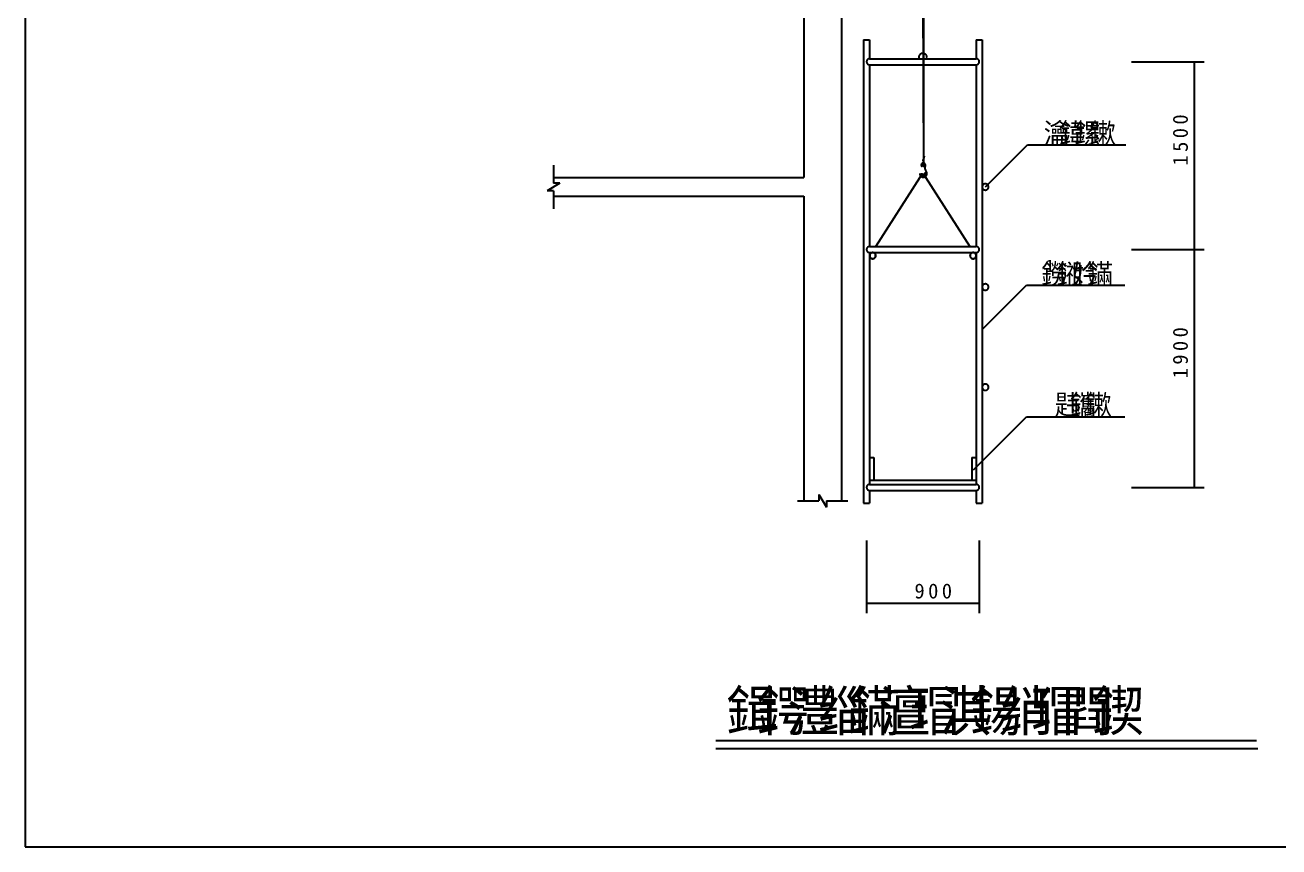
# Model space of a CAD drawing. Header units: metres. Extents: x 0 to 420, y 0 to 297.
# Drawn here: x 0 to 250.3, y 0 to 164.1 of the extents above; entities that cross this region are included whole.
import ezdxf

# ---------------------------------------------------------------- set-up
doc = ezdxf.new("R2010")
doc.units = ezdxf.units.M
doc.layers.add(' ', color=7, linetype='Continuous')
doc.layers.add('1651', color=7, linetype='Continuous')

msp = doc.modelspace()

# ---------------------------------------------------------------- linework, layer by layer
at = {"layer": ' '}
for p, q in [((178.97, 232.49), (179.34, 136.17)), ((179.34, 232.49), (179.34, 136.17)), ((167.39, 161.15), (167.39, 68.65)), ((167.39, 161.15), (168.59, 161.15)), ((168.59, 161.15), (168.59, 157.4)), ((189.89, 161.15), (189.89, 157.4)), ((189.89, 161.15), (191.09, 161.15)), ((191.09, 161.15), (191.09, 68.65)), ((168.59, 157.4), (189.89, 157.4)), ((168.59, 156.2), (168.59, 119.9)), ((168.59, 156.2), (189.89, 156.2)), ((189.89, 156.2), (189.89, 119.9)), ((220.88, 156.8), (235.38, 156.8)), ((233.38, 156.8), (233.38, 119.3)), ((191.72, 131.8), (200.13, 140.21)), ((200.13, 140.21), (219.75, 140.21)), ((179.34, 137.17), (179.59, 138.02)), ((179.09, 137.17), (179.59, 137.17)), ((169.84, 119.9), (178.69, 133.76)), ((179.79, 133.76), (188.64, 119.9)), ((168.59, 119.9), (189.89, 119.9)), ((168.59, 118.7), (168.59, 72.4)), ((168.59, 118.7), (189.89, 118.7)), ((189.89, 118.7), (189.89, 72.4)), ((220.88, 119.3), (235.38, 119.3)), ((220.88, 119.3), (235.38, 119.3)), ((233.38, 119.3), (233.38, 71.8)), ((191.09, 103.33), (199.93, 112.17)), ((199.93, 112.17), (219.55, 112.17)), ((189.32, 75.31), (199.93, 85.92)), ((199.93, 85.92), (219.55, 85.92)), ((168.59, 77.77), (169.47, 77.77)), ((169.47, 77.77), (169.47, 73.27)), ((189.02, 77.77), (189.02, 73.27)), ((189.02, 77.77), (189.89, 77.77)), ((168.59, 73.27), (189.89, 73.27)), ((168.59, 72.4), (189.89, 72.4)), ((168.59, 71.2), (189.89, 71.2)), ((168.59, 71.2), (168.59, 68.65)), ((189.89, 71.2), (189.89, 68.65)), ((220.88, 71.8), (235.38, 71.8)), ((167.39, 68.65), (168.59, 68.65)), ((189.89, 68.65), (191.09, 68.65)), ((167.99, 61.2), (167.99, 46.7)), ((190.49, 61.2), (190.49, 46.7)), ((167.99, 48.7), (190.49, 48.7))]:
    msp.add_line(p, q, dxfattribs=at)
for points in [[(180.07, 157.65), (180.06, 157.73), (180.05, 157.81), (180.03, 157.89), (180, 157.96), (179.97, 158.04), (179.93, 158.11), (179.88, 158.17), (179.83, 158.23), (179.77, 158.29), (179.7, 158.33), (179.63, 158.38), (179.56, 158.41), (179.48, 158.44), (179.4, 158.46), (179.32, 158.47), (179.24, 158.47), (179.16, 158.47), (179.08, 158.46), (179, 158.44), (178.93, 158.41), (178.85, 158.38), (178.78, 158.33), (178.72, 158.29), (178.66, 158.23), (178.6, 158.17), (178.56, 158.11), (178.51, 158.04), (178.48, 157.96), (178.45, 157.89), (178.43, 157.81), (178.42, 157.73), (178.42, 157.65), (178.42, 157.65)], [(168.59, 157.4), (168.53, 157.4), (168.47, 157.39), (168.42, 157.37), (168.36, 157.35), (168.31, 157.33), (168.26, 157.3), (168.21, 157.26), (168.17, 157.22), (168.13, 157.18), (168.09, 157.13), (168.06, 157.08), (168.04, 157.03), (168.02, 156.97), (168, 156.92), (167.99, 156.86), (167.99, 156.8), (167.99, 156.74), (168, 156.68), (168.02, 156.62), (168.04, 156.57), (168.06, 156.52), (168.09, 156.47), (168.13, 156.42), (168.17, 156.37), (168.21, 156.33), (168.26, 156.3), (168.31, 156.27), (168.36, 156.24), (168.42, 156.22), (168.47, 156.21), (168.53, 156.2), (168.59, 156.2)], [(178.42, 157.65), (178.42, 157.57), (178.43, 157.49), (178.45, 157.41), (178.46, 157.4)], [(180.03, 157.4), (180.03, 157.41), (180.05, 157.49), (180.06, 157.57), (180.07, 157.65)], [(189.89, 156.2), (189.95, 156.2), (190.01, 156.21), (190.07, 156.22), (190.12, 156.24), (190.17, 156.27), (190.23, 156.3), (190.27, 156.33), (190.32, 156.37), (190.36, 156.42), (190.39, 156.47), (190.42, 156.52), (190.45, 156.57), (190.47, 156.62), (190.48, 156.68), (190.49, 156.74), (190.49, 156.8), (190.49, 156.86), (190.48, 156.92), (190.47, 156.97), (190.45, 157.03), (190.42, 157.08), (190.39, 157.13), (190.36, 157.18), (190.32, 157.22), (190.27, 157.26), (190.23, 157.3), (190.17, 157.33), (190.12, 157.35), (190.07, 157.37), (190.01, 157.39), (189.95, 157.4), (189.89, 157.4), (189.89, 157.4)], [(179.72, 136.02), (179.73, 136.05), (179.74, 136.09), (179.75, 136.13), (179.75, 136.17), (179.75, 136.21), (179.74, 136.25), (179.73, 136.29), (179.72, 136.33), (179.7, 136.37), (179.68, 136.4), (179.66, 136.44), (179.63, 136.47), (179.6, 136.49), (179.57, 136.52), (179.53, 136.54), (179.49, 136.55), (179.46, 136.57), (179.42, 136.58), (179.38, 136.58), (179.34, 136.59), (179.3, 136.58), (179.26, 136.58), (179.22, 136.57), (179.18, 136.55), (179.14, 136.54), (179.11, 136.52), (179.08, 136.49), (179.05, 136.47), (179.02, 136.44), (178.99, 136.4), (178.97, 136.37), (178.96, 136.33), (178.94, 136.29), (178.93, 136.25), (178.93, 136.21), (178.92, 136.17), (178.93, 136.13), (178.93, 136.09), (178.94, 136.05), (178.96, 136.02), (178.97, 135.98), (178.99, 135.94), (179, 135.94)], [(179.57, 136.17), (179.57, 136.2), (179.57, 136.22), (179.56, 136.24), (179.56, 136.26), (179.55, 136.29), (179.53, 136.31), (179.52, 136.32), (179.5, 136.34), (179.49, 136.36), (179.47, 136.37), (179.45, 136.38), (179.43, 136.39), (179.41, 136.4), (179.38, 136.41), (179.36, 136.41), (179.34, 136.41), (179.31, 136.41), (179.29, 136.41), (179.27, 136.4), (179.25, 136.39), (179.23, 136.38), (179.21, 136.37), (179.19, 136.36), (179.17, 136.34), (179.15, 136.32), (179.14, 136.31), (179.13, 136.29), (179.12, 136.26), (179.11, 136.24), (179.1, 136.22), (179.1, 136.2), (179.1, 136.17), (179.1, 136.15), (179.1, 136.13), (179.11, 136.1), (179.12, 136.08), (179.13, 136.06), (179.14, 136.04), (179.15, 136.02), (179.17, 136.01), (179.19, 135.99), (179.21, 135.98), (179.23, 135.96), (179.25, 135.95), (179.27, 135.95), (179.29, 135.94), (179.31, 135.94), (179.34, 135.94), (179.36, 135.94), (179.38, 135.94), (179.41, 135.95), (179.43, 135.95), (179.45, 135.96), (179.47, 135.98), (179.49, 135.99), (179.5, 136.01), (179.52, 136.02), (179.53, 136.04), (179.55, 136.06), (179.56, 136.08), (179.56, 136.1), (179.57, 136.13), (179.57, 136.15), (179.57, 136.17)], [(179.72, 136.02), (179.69, 135.94), (179.66, 135.83), (179.65, 135.72), (179.64, 135.61), (179.65, 135.5), (179.66, 135.38), (179.69, 135.28), (179.73, 135.17), (179.78, 135.07), (179.84, 134.97), (179.89, 134.89)], [(178.62, 134.45), (178.63, 134.38), (178.64, 134.31), (178.66, 134.24), (178.68, 134.18), (178.71, 134.11), (178.74, 134.05), (178.79, 134), (178.83, 133.94), (178.89, 133.9), (178.94, 133.86), (179, 133.82), (179.06, 133.79), (179.13, 133.77), (179.2, 133.75), (179.27, 133.74), (179.34, 133.74), (179.41, 133.74), (179.48, 133.75), (179.54, 133.77), (179.61, 133.79), (179.67, 133.82), (179.73, 133.86), (179.79, 133.9), (179.84, 133.94), (179.89, 134), (179.93, 134.05), (179.97, 134.11), (180, 134.18), (180.02, 134.24), (180.04, 134.31), (180.05, 134.38), (180.05, 134.45), (180.05, 134.52), (180.04, 134.59), (180.02, 134.66), (180, 134.72), (179.97, 134.78), (179.93, 134.84), (179.89, 134.89)], [(178.76, 134.03), (178.76, 134.02), (178.73, 133.97), (178.72, 133.92), (178.7, 133.86), (178.69, 133.81), (178.69, 133.76), (178.69, 133.76)], [(178.97, 134.53), (178.97, 134.52), (178.96, 134.49), (178.96, 134.45), (178.96, 134.41), (178.97, 134.38), (178.98, 134.34), (178.99, 134.3), (179.01, 134.27), (179.03, 134.24), (179.05, 134.21), (179.07, 134.18), (179.1, 134.16), (179.13, 134.14), (179.16, 134.12), (179.19, 134.1), (179.23, 134.09), (179.26, 134.08), (179.3, 134.08), (179.34, 134.07), (179.37, 134.08), (179.41, 134.08), (179.45, 134.09), (179.48, 134.1), (179.51, 134.12), (179.55, 134.14), (179.57, 134.16), (179.6, 134.18), (179.63, 134.21), (179.65, 134.24), (179.67, 134.27), (179.68, 134.3), (179.7, 134.34), (179.7, 134.38), (179.71, 134.41), (179.71, 134.45), (179.71, 134.49), (179.7, 134.52), (179.7, 134.56), (179.68, 134.59), (179.67, 134.63), (179.65, 134.66), (179.64, 134.67)], [(179.79, 133.76), (179.79, 133.81), (179.78, 133.86), (179.77, 133.92), (179.75, 133.97), (179.73, 134.02), (179.7, 134.06), (179.67, 134.11), (179.63, 134.15), (179.59, 134.18), (179.55, 134.21), (179.5, 134.24), (179.45, 134.26), (179.4, 134.28), (179.35, 134.3), (179.3, 134.3), (179.24, 134.31), (179.19, 134.3), (179.13, 134.3), (179.08, 134.28), (179.03, 134.26), (179.01, 134.26)], [(192.34, 131.8), (192.34, 131.86), (192.33, 131.92), (192.32, 131.98), (192.29, 132.04), (192.27, 132.09), (192.24, 132.15), (192.2, 132.19), (192.16, 132.24), (192.11, 132.28), (192.06, 132.32), (192.01, 132.35), (191.96, 132.38), (191.9, 132.4), (191.84, 132.41), (191.78, 132.42), (191.72, 132.42), (191.66, 132.42), (191.6, 132.41), (191.54, 132.4), (191.48, 132.38), (191.42, 132.35), (191.37, 132.32), (191.32, 132.28), (191.27, 132.24), (191.23, 132.19), (191.2, 132.15), (191.17, 132.09), (191.14, 132.04), (191.12, 131.98), (191.1, 131.92), (191.09, 131.86), (191.09, 131.8), (191.09, 131.74), (191.1, 131.68), (191.12, 131.62), (191.14, 131.56), (191.17, 131.5), (191.2, 131.45), (191.23, 131.4), (191.27, 131.36), (191.32, 131.32), (191.37, 131.28), (191.42, 131.25), (191.48, 131.22), (191.54, 131.2), (191.6, 131.19), (191.66, 131.18), (191.72, 131.17), (191.78, 131.18), (191.84, 131.19), (191.9, 131.2), (191.96, 131.22), (192.01, 131.25), (192.06, 131.28), (192.11, 131.32), (192.16, 131.36), (192.2, 131.4), (192.24, 131.45), (192.27, 131.5), (192.29, 131.56), (192.32, 131.62), (192.33, 131.68), (192.34, 131.74), (192.34, 131.8)], [(168.59, 119.9), (168.53, 119.9), (168.47, 119.89), (168.42, 119.87), (168.36, 119.85), (168.31, 119.83), (168.26, 119.8), (168.21, 119.76), (168.17, 119.72), (168.13, 119.68), (168.09, 119.63), (168.06, 119.58), (168.04, 119.53), (168.02, 119.47), (168, 119.42), (167.99, 119.36), (167.99, 119.3), (167.99, 119.24), (168, 119.18), (168.02, 119.12), (168.04, 119.07), (168.06, 119.02), (168.09, 118.97), (168.13, 118.92), (168.17, 118.87), (168.21, 118.83), (168.26, 118.8), (168.31, 118.77), (168.36, 118.74), (168.42, 118.72), (168.47, 118.71), (168.53, 118.7), (168.59, 118.7)], [(169.84, 118.07), (169.84, 118.13), (169.83, 118.2), (169.82, 118.25), (169.79, 118.31), (169.77, 118.37), (169.74, 118.42), (169.7, 118.47), (169.66, 118.52), (169.61, 118.56), (169.56, 118.59), (169.51, 118.62), (169.46, 118.65), (169.4, 118.67), (169.34, 118.69), (169.28, 118.7), (169.22, 118.7), (169.16, 118.7), (169.1, 118.69), (169.04, 118.67), (168.98, 118.65), (168.92, 118.62), (168.87, 118.59), (168.82, 118.56), (168.77, 118.52), (168.73, 118.47), (168.7, 118.42), (168.67, 118.37), (168.64, 118.31), (168.62, 118.25), (168.6, 118.2), (168.59, 118.13), (168.59, 118.07), (168.59, 118.01), (168.6, 117.95), (168.62, 117.89), (168.64, 117.83), (168.67, 117.78), (168.7, 117.73), (168.73, 117.68), (168.77, 117.63), (168.82, 117.59), (168.87, 117.55), (168.92, 117.52), (168.98, 117.5), (169.04, 117.48), (169.1, 117.46), (169.16, 117.45), (169.22, 117.45), (169.28, 117.45), (169.34, 117.46), (169.4, 117.48), (169.46, 117.5), (169.51, 117.52), (169.56, 117.55), (169.61, 117.59), (169.66, 117.63), (169.7, 117.68), (169.74, 117.73), (169.77, 117.78), (169.79, 117.83), (169.82, 117.89), (169.83, 117.95), (169.84, 118.01), (169.84, 118.07)], [(169.82, 118.07), (169.81, 118.13), (169.81, 118.19), (169.79, 118.25), (169.77, 118.3), (169.75, 118.36), (169.72, 118.41), (169.68, 118.45), (169.64, 118.5), (169.6, 118.54), (169.55, 118.57), (169.5, 118.6), (169.45, 118.63), (169.39, 118.65), (169.33, 118.66), (169.28, 118.67), (169.22, 118.67), (169.16, 118.67), (169.1, 118.66), (169.04, 118.65), (168.99, 118.63), (168.93, 118.6), (168.88, 118.57), (168.84, 118.54), (168.79, 118.5), (168.75, 118.45), (168.72, 118.41), (168.69, 118.36), (168.66, 118.3), (168.64, 118.25), (168.63, 118.19), (168.62, 118.13), (168.62, 118.07), (168.62, 118.01), (168.63, 117.96), (168.64, 117.9), (168.66, 117.84), (168.69, 117.79), (168.72, 117.74), (168.75, 117.69), (168.79, 117.65), (168.84, 117.61), (168.88, 117.57), (168.93, 117.54), (168.99, 117.52), (169.04, 117.5), (169.1, 117.48), (169.16, 117.48), (169.22, 117.47), (169.28, 117.48), (169.33, 117.48), (169.39, 117.5), (169.45, 117.52), (169.5, 117.54), (169.55, 117.57), (169.6, 117.61), (169.64, 117.65), (169.68, 117.69), (169.72, 117.74), (169.75, 117.79), (169.77, 117.84), (169.79, 117.9), (169.81, 117.96), (169.81, 118.01), (169.82, 118.07)], [(189.89, 118.07), (189.89, 118.13), (189.88, 118.2), (189.87, 118.25), (189.84, 118.31), (189.82, 118.37), (189.79, 118.42), (189.75, 118.47), (189.71, 118.52), (189.66, 118.56), (189.61, 118.59), (189.56, 118.62), (189.51, 118.65), (189.45, 118.67), (189.39, 118.69), (189.33, 118.7), (189.27, 118.7), (189.21, 118.7), (189.15, 118.69), (189.09, 118.67), (189.03, 118.65), (188.97, 118.62), (188.92, 118.59), (188.87, 118.56), (188.82, 118.52), (188.78, 118.47), (188.75, 118.42), (188.72, 118.37), (188.69, 118.31), (188.67, 118.25), (188.65, 118.2), (188.64, 118.13), (188.64, 118.07), (188.64, 118.01), (188.65, 117.95), (188.67, 117.89), (188.69, 117.83), (188.72, 117.78), (188.75, 117.73), (188.78, 117.68), (188.82, 117.63), (188.87, 117.59), (188.92, 117.55), (188.97, 117.52), (189.03, 117.5), (189.09, 117.48), (189.15, 117.46), (189.21, 117.45), (189.27, 117.45), (189.33, 117.45), (189.39, 117.46), (189.45, 117.48), (189.51, 117.5), (189.56, 117.52), (189.61, 117.55), (189.66, 117.59), (189.71, 117.63), (189.75, 117.68), (189.79, 117.73), (189.82, 117.78), (189.84, 117.83), (189.87, 117.89), (189.88, 117.95), (189.89, 118.01), (189.89, 118.07)], [(189.87, 118.07), (189.86, 118.13), (189.86, 118.19), (189.84, 118.25), (189.82, 118.3), (189.8, 118.36), (189.77, 118.41), (189.73, 118.45), (189.69, 118.5), (189.65, 118.54), (189.6, 118.57), (189.55, 118.6), (189.5, 118.63), (189.44, 118.65), (189.38, 118.66), (189.33, 118.67), (189.27, 118.67), (189.21, 118.67), (189.15, 118.66), (189.09, 118.65), (189.04, 118.63), (188.98, 118.6), (188.93, 118.57), (188.89, 118.54), (188.84, 118.5), (188.8, 118.45), (188.77, 118.41), (188.74, 118.36), (188.71, 118.3), (188.69, 118.25), (188.68, 118.19), (188.67, 118.13), (188.67, 118.07), (188.67, 118.01), (188.68, 117.96), (188.69, 117.9), (188.71, 117.84), (188.74, 117.79), (188.77, 117.74), (188.8, 117.69), (188.84, 117.65), (188.89, 117.61), (188.93, 117.57), (188.98, 117.54), (189.04, 117.52), (189.09, 117.5), (189.15, 117.48), (189.21, 117.48), (189.27, 117.47), (189.33, 117.48), (189.38, 117.48), (189.44, 117.5), (189.5, 117.52), (189.55, 117.54), (189.6, 117.57), (189.65, 117.61), (189.69, 117.65), (189.73, 117.69), (189.77, 117.74), (189.8, 117.79), (189.82, 117.84), (189.84, 117.9), (189.86, 117.96), (189.86, 118.01), (189.87, 118.07)], [(189.89, 118.7), (189.95, 118.7), (190.01, 118.71), (190.07, 118.72), (190.12, 118.74), (190.17, 118.77), (190.23, 118.8), (190.27, 118.83), (190.32, 118.87), (190.36, 118.92), (190.39, 118.97), (190.42, 119.02), (190.45, 119.07), (190.47, 119.12), (190.48, 119.18), (190.49, 119.24), (190.49, 119.3), (190.49, 119.36), (190.48, 119.42), (190.47, 119.47), (190.45, 119.53), (190.42, 119.58), (190.39, 119.63), (190.36, 119.68), (190.32, 119.72), (190.27, 119.76), (190.23, 119.8), (190.17, 119.83), (190.12, 119.85), (190.07, 119.87), (190.01, 119.89), (189.95, 119.9), (189.89, 119.9), (189.89, 119.9)], [(192.34, 111.8), (192.34, 111.86), (192.33, 111.92), (192.32, 111.98), (192.29, 112.04), (192.27, 112.09), (192.24, 112.15), (192.2, 112.19), (192.16, 112.24), (192.11, 112.28), (192.06, 112.32), (192.01, 112.35), (191.96, 112.38), (191.9, 112.4), (191.84, 112.41), (191.78, 112.42), (191.72, 112.42), (191.66, 112.42), (191.6, 112.41), (191.54, 112.4), (191.48, 112.38), (191.42, 112.35), (191.37, 112.32), (191.32, 112.28), (191.27, 112.24), (191.23, 112.19), (191.2, 112.15), (191.17, 112.09), (191.14, 112.04), (191.12, 111.98), (191.1, 111.92), (191.09, 111.86), (191.09, 111.8), (191.09, 111.74), (191.1, 111.68), (191.12, 111.62), (191.14, 111.56), (191.17, 111.5), (191.2, 111.45), (191.23, 111.4), (191.27, 111.36), (191.32, 111.32), (191.37, 111.28), (191.42, 111.25), (191.48, 111.22), (191.54, 111.2), (191.6, 111.19), (191.66, 111.18), (191.72, 111.17), (191.78, 111.18), (191.84, 111.19), (191.9, 111.2), (191.96, 111.22), (192.01, 111.25), (192.06, 111.28), (192.11, 111.32), (192.16, 111.36), (192.2, 111.4), (192.24, 111.45), (192.27, 111.5), (192.29, 111.56), (192.32, 111.62), (192.33, 111.68), (192.34, 111.74), (192.34, 111.8)], [(192.34, 91.8), (192.34, 91.86), (192.33, 91.92), (192.32, 91.98), (192.29, 92.04), (192.27, 92.09), (192.24, 92.15), (192.2, 92.19), (192.16, 92.24), (192.11, 92.28), (192.06, 92.32), (192.01, 92.35), (191.96, 92.38), (191.9, 92.4), (191.84, 92.41), (191.78, 92.42), (191.72, 92.42), (191.66, 92.42), (191.6, 92.41), (191.54, 92.4), (191.48, 92.38), (191.42, 92.35), (191.37, 92.32), (191.32, 92.28), (191.27, 92.24), (191.23, 92.19), (191.2, 92.15), (191.17, 92.09), (191.14, 92.04), (191.12, 91.98), (191.1, 91.92), (191.09, 91.86), (191.09, 91.8), (191.09, 91.74), (191.1, 91.68), (191.12, 91.62), (191.14, 91.56), (191.17, 91.5), (191.2, 91.45), (191.23, 91.4), (191.27, 91.36), (191.32, 91.32), (191.37, 91.28), (191.42, 91.25), (191.48, 91.22), (191.54, 91.2), (191.6, 91.19), (191.66, 91.18), (191.72, 91.17), (191.78, 91.18), (191.84, 91.19), (191.9, 91.2), (191.96, 91.22), (192.01, 91.25), (192.06, 91.28), (192.11, 91.32), (192.16, 91.36), (192.2, 91.4), (192.24, 91.45), (192.27, 91.5), (192.29, 91.56), (192.32, 91.62), (192.33, 91.68), (192.34, 91.74), (192.34, 91.8)], [(168.59, 72.4), (168.53, 72.4), (168.47, 72.39), (168.42, 72.37), (168.36, 72.35), (168.31, 72.33), (168.26, 72.3), (168.21, 72.26), (168.17, 72.22), (168.13, 72.18), (168.09, 72.13), (168.06, 72.08), (168.04, 72.03), (168.02, 71.97), (168, 71.92), (167.99, 71.86), (167.99, 71.8), (167.99, 71.74), (168, 71.68), (168.02, 71.62), (168.04, 71.57), (168.06, 71.52), (168.09, 71.47), (168.13, 71.42), (168.17, 71.37), (168.21, 71.33), (168.26, 71.3), (168.31, 71.27), (168.36, 71.24), (168.42, 71.22), (168.47, 71.21), (168.53, 71.2), (168.59, 71.2)], [(189.89, 71.2), (189.95, 71.2), (190.01, 71.21), (190.07, 71.22), (190.12, 71.24), (190.17, 71.27), (190.23, 71.3), (190.27, 71.33), (190.32, 71.37), (190.36, 71.42), (190.39, 71.47), (190.42, 71.52), (190.45, 71.57), (190.47, 71.62), (190.48, 71.68), (190.49, 71.74), (190.49, 71.8), (190.49, 71.86), (190.48, 71.92), (190.47, 71.97), (190.45, 72.03), (190.42, 72.08), (190.39, 72.13), (190.36, 72.18), (190.32, 72.22), (190.27, 72.26), (190.23, 72.3), (190.17, 72.33), (190.12, 72.35), (190.07, 72.37), (190.01, 72.39), (189.95, 72.4), (189.89, 72.4), (189.89, 72.4)]]:
    msp.add_lwpolyline(points, dxfattribs=at)
for p, q in [((0, 297), (0, 0)), ((137.9, 21.28), (245.87, 21.28)), ((137.9, 19.64), (246.12, 19.64)), ((0, 0), (420, 0))]:
    msp.add_line(p, q)
at = {"layer": '1651'}
for p, q in [((155.49, 167.24), (155.49, 133.67)), ((162.99, 167.24), (162.99, 69.12)), ((105.49, 136.17), (105.49, 132.55)), ((105.49, 133.67), (155.49, 133.67)), ((106.74, 132.55), (104.24, 131.05)), ((105.49, 131.05), (104.24, 131.05)), ((106.74, 132.55), (105.49, 132.55)), ((105.49, 131.05), (105.49, 127.42)), ((105.49, 129.92), (155.49, 129.92)), ((155.49, 129.92), (155.49, 69.12)), ((158.49, 70.37), (158.49, 69.12)), ((158.49, 70.37), (159.99, 67.87)), ((154.24, 69.12), (158.49, 69.12)), ((159.99, 69.12), (164.24, 69.12)), ((159.99, 69.12), (159.99, 67.87))]:
    msp.add_line(p, q, dxfattribs=at)
for points in [[(155.49, 69.12), (155.49, 69.12), (155.49, 69.12), (155.49, 69.12), (155.49, 69.12), (155.49, 69.12), (155.49, 69.12), (155.49, 69.12), (155.5, 69.11), (155.5, 69.11), (155.5, 69.11), (155.5, 69.11), (155.5, 69.11), (155.5, 69.11), (155.5, 69.11), (155.5, 69.11), (155.5, 69.11)], [(162.98, 69.11), (162.98, 69.11), (162.98, 69.11), (162.98, 69.11), (162.98, 69.11), (162.99, 69.11), (162.99, 69.11), (162.99, 69.11), (162.99, 69.11), (162.99, 69.12), (162.99, 69.12), (162.99, 69.12), (162.99, 69.12), (162.99, 69.12), (162.99, 69.12), (162.99, 69.12), (162.99, 69.12)]]:
    msp.add_lwpolyline(points, dxfattribs=at)

# ---------------------------------------------------------------- texts
at = {"layer": ' '}
for s, p in [('0', (232.13, 144.25)), ('0', (232.13, 141.52)), ('5', (232.13, 138.8)), ('1', (232.13, 136.07)), ('0', (232.13, 101.75)), ('0', (232.13, 99.02)), ('9', (232.13, 96.3)), ('1', (232.13, 93.57))]:
    msp.add_text(s, height=3, rotation=90, dxfattribs=at).set_placement(p)
for s, height, p in [('瀹', 4, (203.38, 140.55)), ('鍏', 4, (206.42, 140.55)), ('鏍', 4, (209.46, 140.55)), ('鏉', 4, (212.51, 140.55)), ('鐒', 4, (202.89, 112.4)), ('1', 2.5, (203.74, 114.81)), ('1', 2.5, (203.74, 114.81)), ('1', 2.5, (203.74, 114.81)), ('鎺', 4, (205.94, 112.4)), ('妗', 4, (208.98, 112.4)), ('鏋', 4, (212.02, 112.4)), ('韪', 4, (205.57, 86.34)), ('鑴', 4, (208.62, 86.34)), ('鏉', 4, (211.66, 86.34)), ('韪', 0.02, (206.77, 87.81)), ('鑴', 0.02, (206.78, 87.81)), ('鏉', 0.02, (206.8, 87.81)), ('9', 3, (177.56, 49.61)), ('0', 3, (180.29, 49.61)), ('0', 3, (183.02, 49.61))]:
    msp.add_text(s, height=height, dxfattribs=at).set_placement(p)
for s, p in [('鍓', (139.96, 23.16)), ('鍔', (146.04, 23.16)), ('澧', (152.13, 23.16)), ('缁', (158.22, 23.16)), ('鏋', (164.31, 23.16)), ('澶', (170.39, 23.16)), ('瑁', (176.48, 23.16)), ('淇', (182.57, 23.16)), ('鍚', (188.65, 23.16)), ('绡', (194.74, 23.16)), ('瑁', (200.83, 23.16)), ('閰', (206.91, 23.16)), ('鍥', (213, 23.16))]:
    msp.add_text(s, height=8).set_placement(p)

doc.saveas('drawing.dxf')
